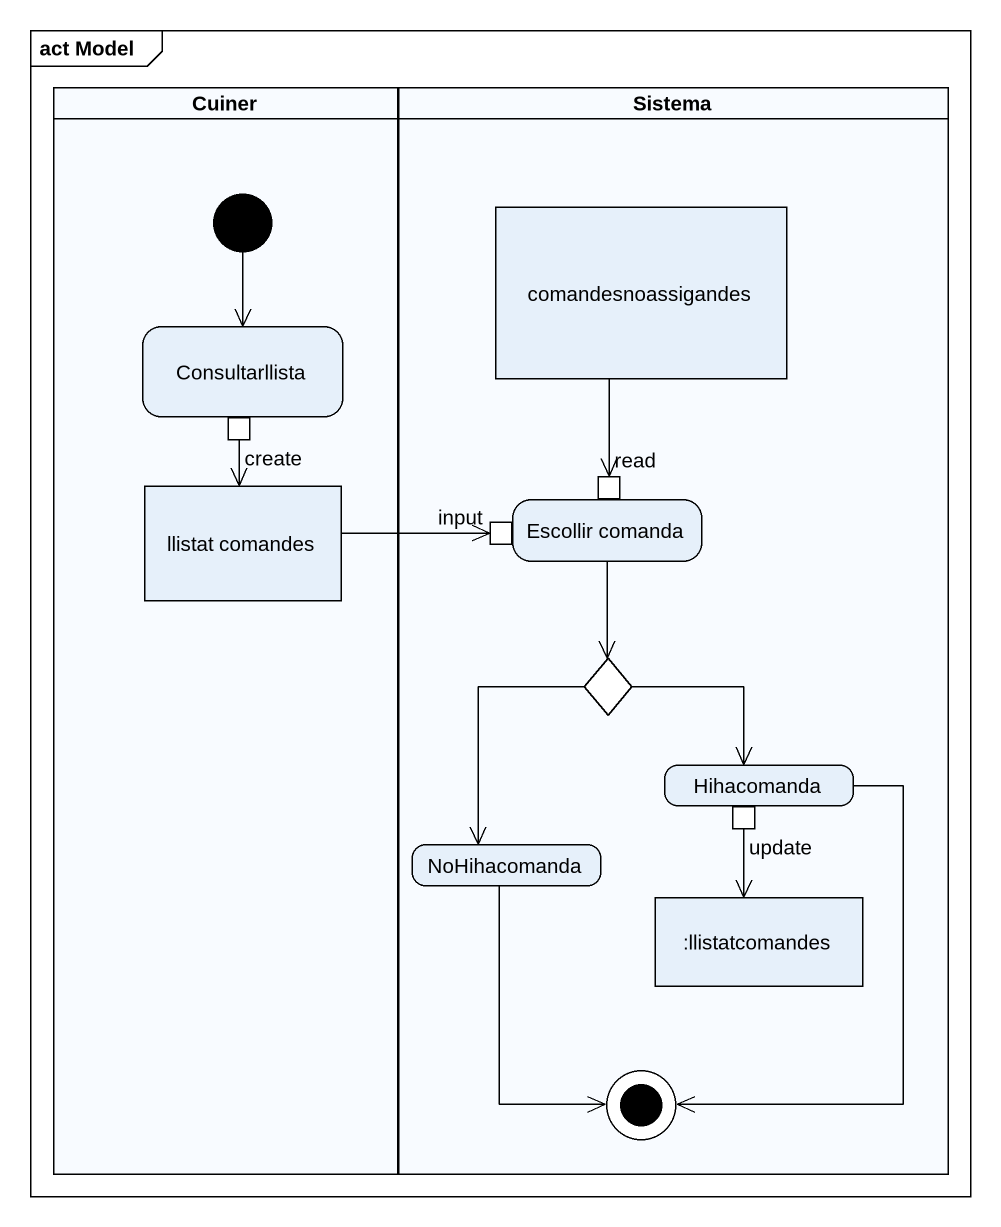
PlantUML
@startuml
mainframe act Model
hide empty description
state Cuiner <<partition>> {
  state Consultarllista {
    state "create" as create_ <<outputPin>>
  }
  state "llistat comandes" as llistat_comandes <<object>>
  [*] --> Consultarllista
}
state Sistema <<partition>> {
  state comandesnoassigandes <<object>>
  state "Escollir comanda" as Escollir_comanda {
    state read <<inputPin>>
    state input <<inputPin>>
  }
  state choice1 <<choice>>
  state Hihacomanda {
    state update <<outputPin>>
  }
  state NoHihacomanda
  state ":llistatcomandes" as llistatcomandes <<object>>
  Hihacomanda --> [*]
  NoHihacomanda --> [*]
}
comandesnoassigandes --> read
create_ --> llistat_comandes
llistat_comandes -right-> input
Escollir_comanda --> choice1
choice1 --> Hihacomanda
choice1 --> NoHihacomanda
update --> llistatcomandes
@enduml
